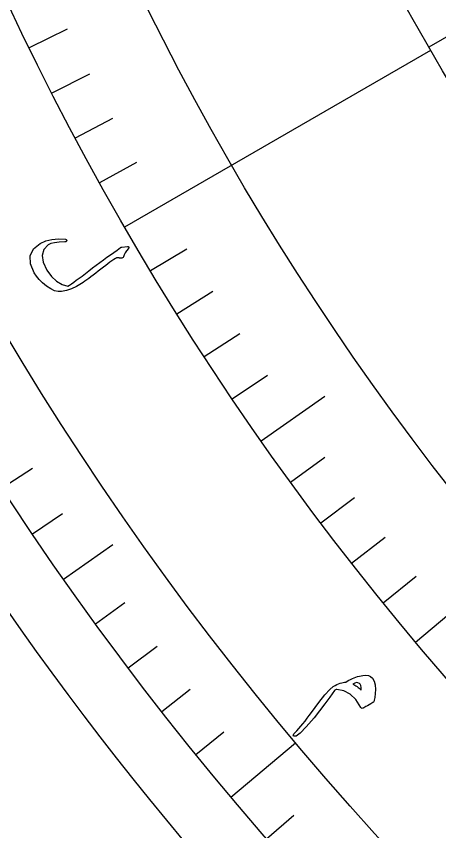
# Model space of a CAD drawing. Header units: millimetres. Extents: x -68 to 67, y -67 to 79.
# Drawn here: x -55.18 to -46.29, y -43.25 to -26.12 of the extents above; entities that cross this region are included whole.
import ezdxf

# ---------------------------------------------------------------- set-up
doc = ezdxf.new("R2010")
doc.units = ezdxf.units.MM
for name, color, linetype in [('CUT_OUTER', 1, 'Continuous'), ('ENGRAVE', 7, 'Continuous'), ('ENGRAVE_FINE', 8, 'Continuous'), ('TEXT', 5, 'Continuous')]:
    doc.layers.add(name, color=color, linetype=linetype)

msp = doc.modelspace()

# ---------------------------------------------------------------- linework, layer by layer
at = {"layer": 'CUT_OUTER'}
msp.add_arc((0, -0.0003), 67.4997, 179.84931, 4.094999, dxfattribs=at)
at = {"layer": 'ENGRAVE'}
for points in [[(-52.9033, -30.5437), (-46.4731, -26.8313)], [(-50.04, -35.0384), (-48.7019, -34.1014)], [(-54.1869, -37.9421), (-53.1502, -37.2161)], [(-46.7957, -39.2663), (-45.0894, -37.8345)], [(-50.6738, -42.5204), (-49.3165, -41.3815)]]:
    msp.add_lwpolyline(points, dxfattribs=at)
for radius in [66.15, 66.15, 64.3781, 61.0875, 61.0875, 58.4888, 53.6625, 53.6625, 50.8275]:
    msp.add_circle((0, 0), radius, dxfattribs=at)
at = {"layer": 'ENGRAVE_FINE'}
for points in [[(-46.5098, -26.7675), (-45.6674, -26.2826)], [(-54.9051, -26.779), (-54.1043, -26.3884)], [(-54.4294, -27.7331), (-53.6355, -27.3286)], [(-53.9371, -28.6788), (-53.1504, -28.2605)], [(-53.4283, -29.6158), (-52.649, -29.1838)], [(-52.3622, -31.4624), (-51.5985, -31.0035)], [(-51.8051, -32.3714), (-51.0495, -31.8993)], [(-51.2323, -33.2706), (-50.485, -32.7854)], [(-50.6438, -34.1597), (-49.9052, -33.6615)], [(-49.4208, -35.9063), (-48.7, -35.3826)], [(-55.4781, -36.0279), (-54.8412, -35.6143)], [(-48.7866, -36.7634), (-48.0751, -36.2272)], [(-54.8408, -36.9906), (-54.2113, -36.566)], [(-48.1376, -37.6092), (-47.4355, -37.0607)], [(-47.4739, -38.4436), (-46.7815, -37.8829)], [(-53.5165, -38.882), (-52.9021, -38.4356)], [(-52.8297, -39.8101), (-52.2233, -39.3531)], [(-52.1269, -40.726), (-51.5285, -40.2585)], [(-51.4082, -41.6295), (-50.8181, -41.1517)], [(-49.924, -43.3983), (-49.3509, -42.9001)]]:
    msp.add_lwpolyline(points, dxfattribs=at)
at = {"layer": 'TEXT'}
for points in [[(-52.8464, -30.9558), (-52.8379, -30.9556), (-52.8306, -30.9575), (-52.8245, -30.9616), (-52.8196, -30.9677), (-52.8169, -30.9751), (-52.8171, -30.9829), (-52.8203, -30.991), (-52.8265, -30.9994), (-52.8635, -31.0469), (-52.8931, -31.0919), (-52.9154, -31.1343), (-52.9303, -31.1741), (-52.9365, -31.187), (-52.9472, -31.1959), (-52.9624, -31.2008), (-52.982, -31.2017), (-52.9922, -31.201), (-53.0019, -31.2003), (-53.0113, -31.1997), (-53.0202, -31.1992), (-53.0286, -31.1988), (-53.0363, -31.1983), (-53.0434, -31.1977), (-53.0498, -31.1971), (-53.0611, -31.1965), (-53.0731, -31.1983), (-53.0858, -31.2027), (-53.0991, -31.2095), (-53.134, -31.2333), (-53.1717, -31.2598), (-53.2122, -31.289), (-53.2556, -31.321), (-53.3019, -31.3555), (-53.3511, -31.3925), (-53.4033, -31.432), (-53.4585, -31.4739), (-53.513, -31.5166), (-53.5645, -31.5564), (-53.613, -31.5931), (-53.6585, -31.6269), (-53.701, -31.6578), (-53.7406, -31.6862), (-53.7773, -31.712), (-53.8112, -31.7352), (-53.9139, -31.7995), (-54.0178, -31.8493), (-54.1229, -31.8845), (-54.2292, -31.9049), (-54.2987, -31.9048), (-54.3742, -31.8856), (-54.4554, -31.8472), (-54.5425, -31.7897), (-54.6266, -31.7212), (-54.6978, -31.6523), (-54.756, -31.5828), (-54.8013, -31.513), (-54.8801, -31.3184), (-54.8862, -31.1506), (-54.8198, -31.01), (-54.6812, -30.8964), (-54.5614, -30.841), (-54.4323, -30.8076), (-54.294, -30.796), (-54.1465, -30.8061), (-54.1372, -30.808), (-54.1301, -30.8115), (-54.1253, -30.8166), (-54.1227, -30.8233), (-54.1214, -30.8313), (-54.1219, -30.8382), (-54.124, -30.844), (-54.1279, -30.8486), (-54.1344, -30.8541), (-54.1416, -30.8578), (-54.1494, -30.8598), (-54.1578, -30.8601), (-54.2801, -30.8656), (-54.3798, -30.878), (-54.457, -30.8974), (-54.5115, -30.9239), (-54.6047, -31.0237), (-54.6401, -31.1455), (-54.6175, -31.2891), (-54.5368, -31.4543), (-54.4386, -31.5885), (-54.3322, -31.6891), (-54.218, -31.7562), (-54.096, -31.7897), (-54.0603, -31.7665), (-54.019, -31.7385), (-53.9723, -31.7056), (-53.9201, -31.668), (-53.8623, -31.6253), (-53.7989, -31.5775), (-53.73, -31.5244), (-53.6554, -31.4661), (-53.5778, -31.407), (-53.5013, -31.3492), (-53.4258, -31.2927), (-53.3512, -31.2375), (-53.2776, -31.1838), (-53.2048, -31.1316), (-53.1329, -31.081), (-53.0618, -31.032), (-52.995, -30.9819), (-52.9867, -30.9775), (-52.9783, -30.9742), (-52.9701, -30.972), (-52.9619, -30.9708)], [(-48.2624, -40.1077), (-48.2282, -40.0879), (-48.1935, -40.069), (-48.1581, -40.0511), (-48.1223, -40.034), (-48.0859, -40.0183), (-48.049, -40.0043), (-48.0116, -39.9921), (-47.9738, -39.9817), (-47.9011, -39.9678), (-47.8386, -39.9639), (-47.7864, -39.97), (-47.7444, -39.9863), (-47.6977, -40.0255), (-47.6647, -40.0841), (-47.6451, -40.162), (-47.639, -40.2593), (-47.6393, -40.2878), (-47.6404, -40.3162), (-47.6423, -40.3445), (-47.6452, -40.3728), (-47.6487, -40.4011), (-47.6529, -40.4296), (-47.6578, -40.4583), (-47.6633, -40.4871), (-47.6673, -40.5029), (-47.673, -40.5162), (-47.6805, -40.5269), (-47.6897, -40.5352), (-47.7329, -40.5611), (-47.7717, -40.5841), (-47.8061, -40.604), (-47.836, -40.621), (-47.8609, -40.6348), (-47.8806, -40.6452), (-47.8948, -40.6523), (-47.9037, -40.6561), (-47.917, -40.6579), (-47.9284, -40.6553), (-47.9379, -40.6483), (-47.9455, -40.637), (-48.0476, -40.4751), (-48.1655, -40.3589), (-48.2995, -40.2884), (-48.45, -40.2635), (-48.4645, -40.2651), (-48.477, -40.2692), (-48.4872, -40.2759), (-48.4953, -40.2853), (-48.594, -40.4236), (-48.6988, -40.565), (-48.8098, -40.7094), (-48.927, -40.8569), (-49.0896, -41.0492), (-49.2153, -41.1774), (-49.304, -41.2414), (-49.3559, -41.2411), (-49.3623, -41.2287), (-49.3603, -41.213), (-49.35, -41.194), (-49.3313, -41.1717), (-49.2893, -41.1287), (-49.2469, -41.0825), (-49.2039, -41.0331), (-49.1605, -40.9804), (-49.1165, -40.9249), (-49.0718, -40.8669), (-49.0265, -40.8063), (-48.9805, -40.7431), (-48.8257, -40.5318), (-48.6976, -40.3708), (-48.5965, -40.26), (-48.5223, -40.1992), (-48.4836, -40.1762), (-48.4464, -40.1566), (-48.4109, -40.1406), (-48.377, -40.1281), (-48.345, -40.1188), (-48.3153, -40.1122), (-48.2877, -40.1086), (-48.2624, -40.1077)], [(-48.1118, -40.1475), (-48.0901, -40.1589), (-48.0683, -40.1716), (-48.0462, -40.1858), (-48.0239, -40.2013), (-48.0016, -40.2182), (-47.9792, -40.2362), (-47.9568, -40.2554), (-47.9344, -40.2758), (-47.9369, -40.2228), (-47.9443, -40.1815), (-47.9566, -40.1519), (-47.9738, -40.1339), (-48.0039, -40.1206), (-48.0369, -40.1184), (-48.0728, -40.1274), (-48.1118, -40.1475)]]:
    msp.add_lwpolyline(points, close=True, dxfattribs=at)

doc.saveas('drawing.dxf')
